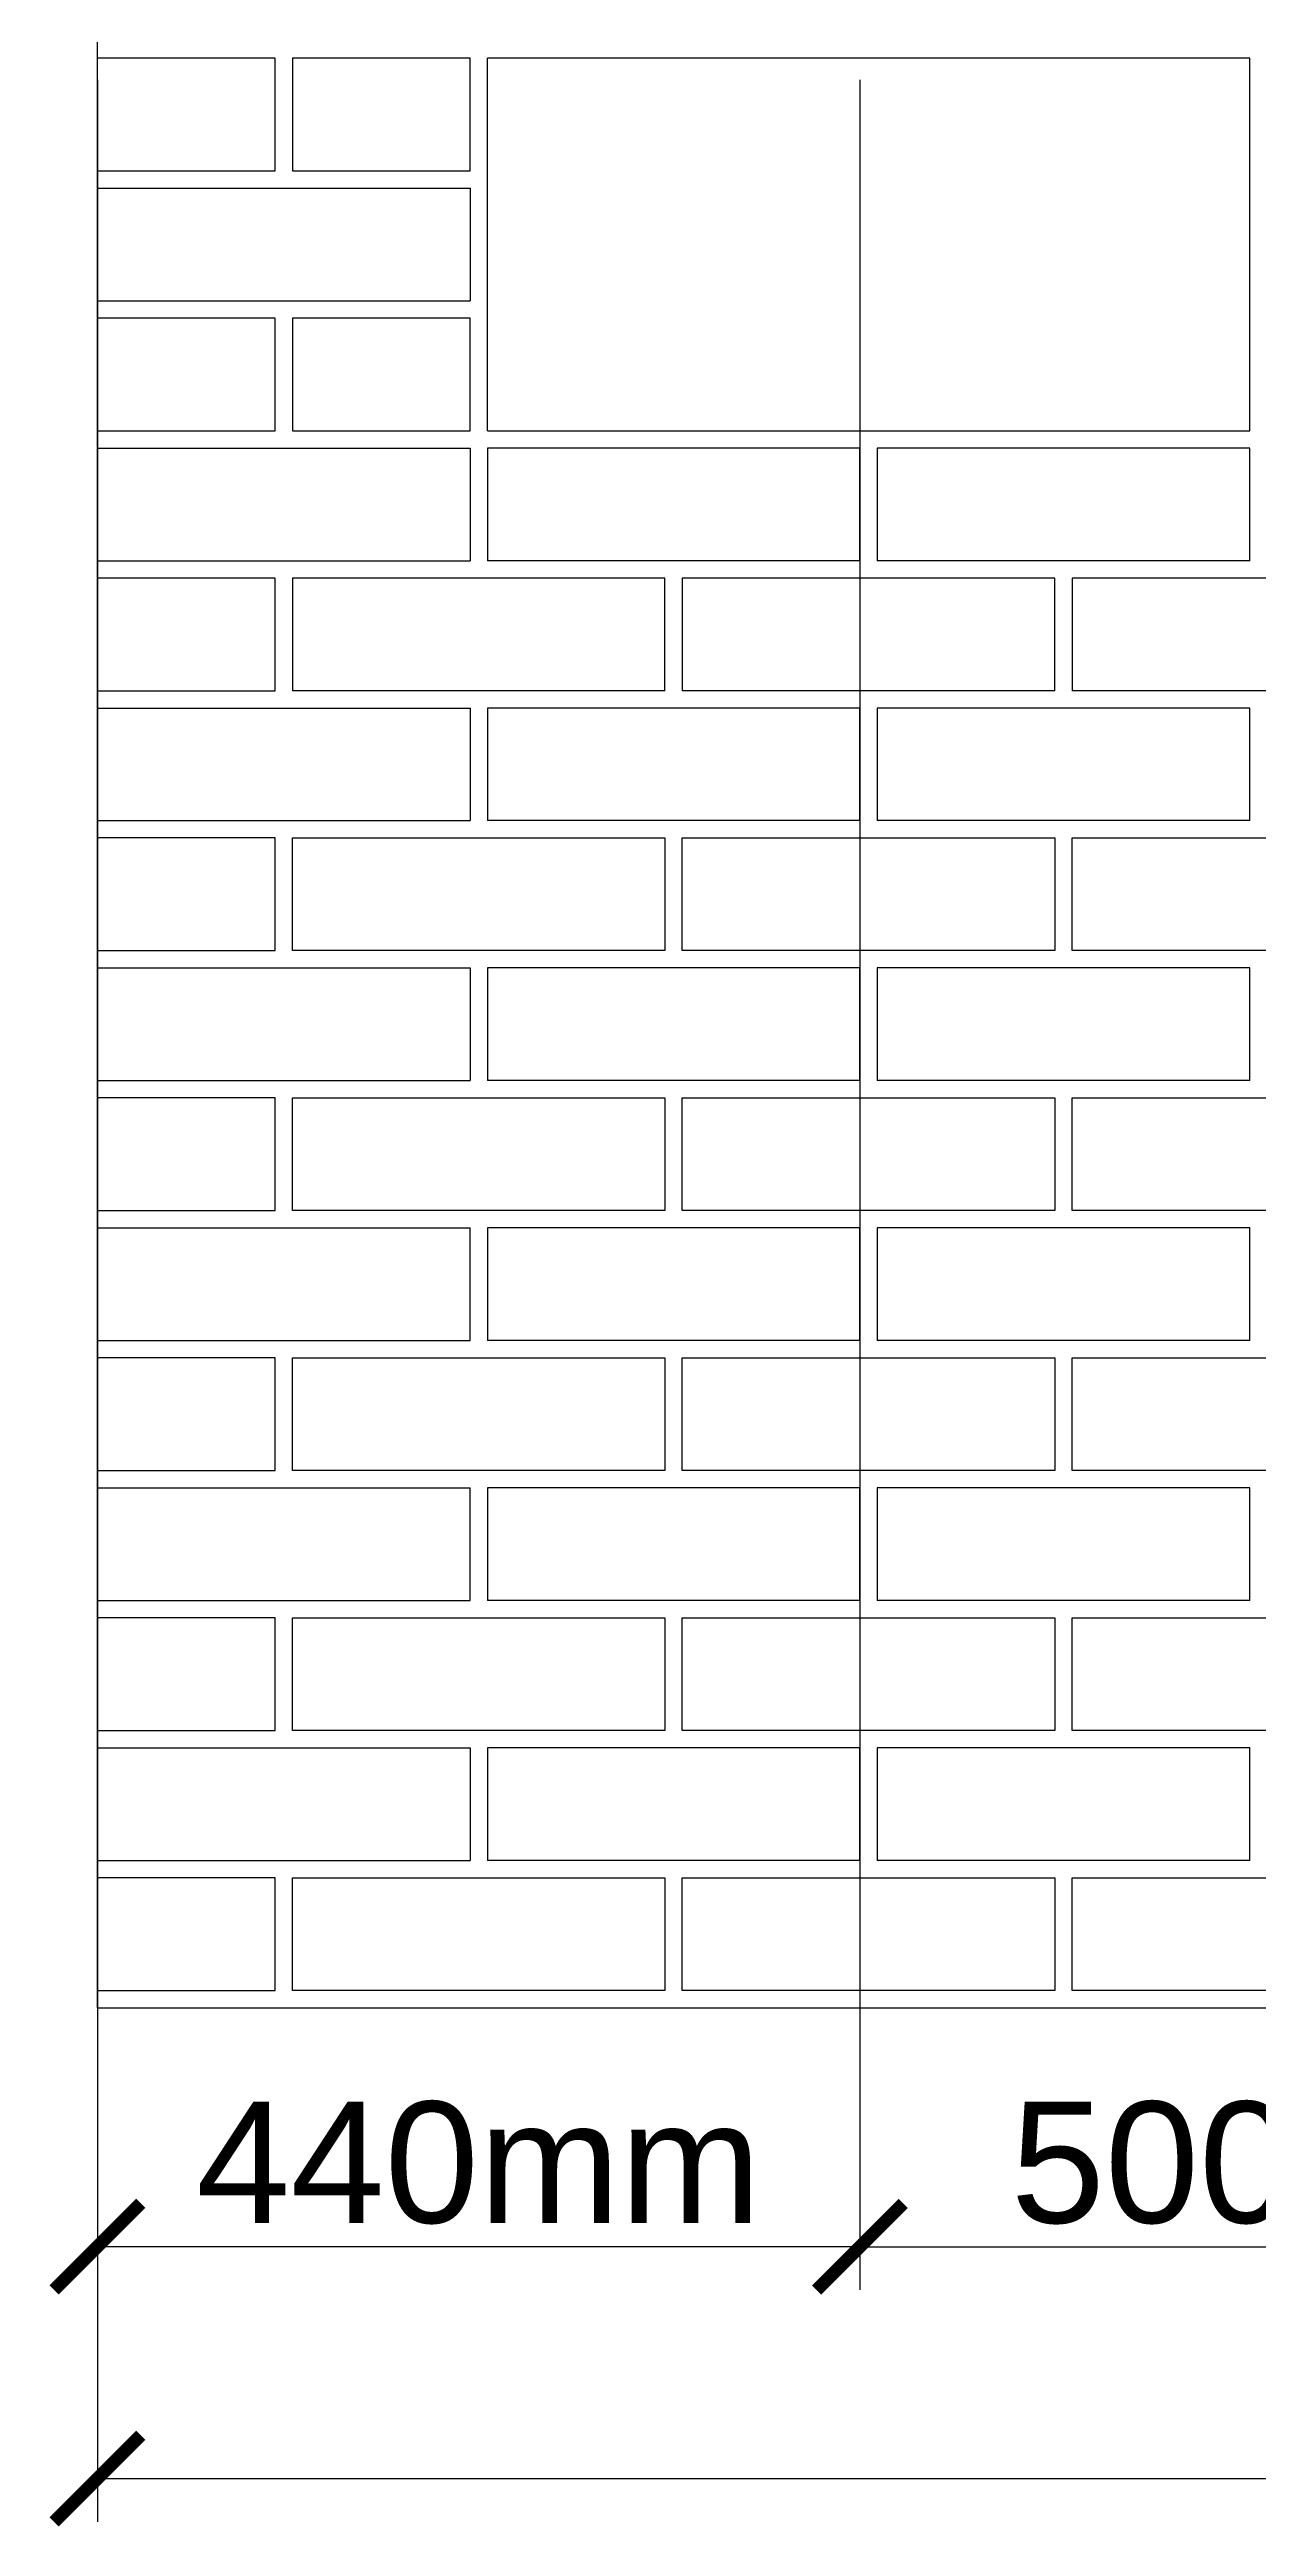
# Model space of a CAD drawing. Header units: millimetres. Extents: x -11841 to 102317, y -68819 to 40378.
# Drawn here: x 72179 to 72877, y 2588 to 4018 of the extents above; entities that cross this region are included whole.
import ezdxf

# ---------------------------------------------------------------- set-up
doc = ezdxf.new("R2010")
doc.units = ezdxf.units.MM
doc.layers.add('A-Walls', color=7, linetype='Continuous')
doc.styles.get("Standard").update_dxf_attribs({"font": 'Arial.ttf'})
doc.dimstyles.new('JRMStyle', dxfattribs={"dimtxt": 3.5, "dimasz": 2.5, "dimexe": 1.25, "dimexo": 0.625, "dimtad": 1, "dimdec": 0, "dimdsep": 46, "dimtxsty": 'Standard', "dimblk": 'ARCHTICK', "dimblk1": 'ARCHTICK', "dimblk2": 'ARCHTICK', "dimcen": 2.5, "dimadec": 0, "dimazin": 0, "dimtfac": 1, "dimtdec": 0, "dimtmove": 0, "dimatfit": 3, "dimldrblk": 'ARCHTICK', "dimfxl": 1, "dimarcsym": 0})

# ---------------------------------------------------------------- blocks, each defined once
blk = doc.blocks.new('_ArchTick')
at = {"color": 0, "linetype": 'ByBlock', "const_width": 0.15}
blk.add_lwpolyline([(-0.5, -0.5), (0.5, 0.5)], dxfattribs=at)
blk = doc.blocks.new('*D64')
at = {"color": 0, "lineweight": -2, "ltscale": 0.58, "transparency": 16777216}
for p, q in [((72206.62741914048, 2875.33228170709), (72206.62741914048, 2591.10872359559)), ((75126.62741914048, 2875.332281707092), (75126.62741914048, 2591.10872359559)), ((72206.62741914048, 2616.10872359559), (75126.62741914048, 2616.10872359559))]:
    blk.add_line(p, q, dxfattribs=at)
at = {"layer": 'Defpoints', "color": 0, "ltscale": 0.58, "transparency": 16777216}
for p in [(72206.62741914048, 2887.83228170709), (75126.62741914048, 2887.832281707092), (75126.62741914048, 2616.10872359559)]:
    blk.add_point(p, dxfattribs=at)
at = {"color": 0, "lineweight": -2, "ltscale": 0.58, "transparency": 16777216, "xscale": 50, "yscale": 50, "zscale": 50, "rotation": 180}
blk.add_blockref('_ArchTick', (72206.62741914048, 2616.10872359559), dxfattribs=at)
at = {"color": 0, "lineweight": -2, "ltscale": 0.58, "transparency": 16777216, "xscale": 50, "yscale": 50, "zscale": 50}
blk.add_blockref('_ArchTick', (75126.62741914048, 2616.10872359559), dxfattribs=at)
at = {"color": 0, "ltscale": 0.58, "transparency": 16777216, "insert": (73666.62741914048, 2664.348832736108), "char_height": 70, "attachment_point": 5}
blk.add_mtext('2920mm', dxfattribs=at)
blk = doc.blocks.new('*D65')
at = {"color": 0, "lineweight": -2, "ltscale": 0.58, "transparency": 16777216}
for p, q in [((72646.62741914036, 4000.332281707067), (72646.62741914036, 2724.91691611855)), ((73146.62741914036, 4000.332281707068), (73146.62741914036, 2724.91691611855)), ((72646.62741914036, 2749.91691611855), (73146.62741914036, 2749.91691611855))]:
    blk.add_line(p, q, dxfattribs=at)
at = {"layer": 'Defpoints', "color": 0, "ltscale": 0.58, "transparency": 16777216}
for p in [(72646.62741914036, 4012.832281707067), (73146.62741914036, 4012.832281707068), (73146.62741914036, 2749.91691611855)]:
    blk.add_point(p, dxfattribs=at)
at = {"color": 0, "lineweight": -2, "ltscale": 0.58, "transparency": 16777216, "xscale": 50, "yscale": 50, "zscale": 50, "rotation": 180}
blk.add_blockref('_ArchTick', (72646.62741914036, 2749.91691611855), dxfattribs=at)
at = {"color": 0, "lineweight": -2, "ltscale": 0.58, "transparency": 16777216, "xscale": 50, "yscale": 50, "zscale": 50}
blk.add_blockref('_ArchTick', (73146.62741914036, 2749.91691611855), dxfattribs=at)
at = {"color": 0, "ltscale": 0.58, "transparency": 16777216, "insert": (72896.62741914036, 2798.157025259069), "char_height": 70, "attachment_point": 5}
blk.add_mtext('500mm', dxfattribs=at)
blk = doc.blocks.new('*D68')
at = {"color": 0, "lineweight": -2, "ltscale": 0.58, "transparency": 16777216}
for p, q in [((72206.62741914048, 4000.332281707067), (72206.62741914048, 2724.916916118549)), ((72646.62741914036, 4000.332281707067), (72646.62741914036, 2724.916916118549)), ((72646.62741914036, 2749.916916118549), (72206.62741914048, 2749.916916118549))]:
    blk.add_line(p, q, dxfattribs=at)
at = {"layer": 'Defpoints', "color": 0, "ltscale": 0.58, "transparency": 16777216}
for p in [(72206.62741914048, 4012.832281707067), (72646.62741914036, 4012.832281707067), (72206.62741914048, 2749.916916118549)]:
    blk.add_point(p, dxfattribs=at)
at = {"color": 0, "lineweight": -2, "ltscale": 0.58, "transparency": 16777216, "xscale": 50, "yscale": 50, "zscale": 50, "rotation": 180}
blk.add_blockref('_ArchTick', (72206.62741914048, 2749.916916118549), dxfattribs=at)
at = {"color": 0, "lineweight": -2, "ltscale": 0.58, "transparency": 16777216, "xscale": 50, "yscale": 50, "zscale": 50}
blk.add_blockref('_ArchTick', (72646.62741914036, 2749.916916118549), dxfattribs=at)
at = {"color": 0, "ltscale": 0.58, "transparency": 16777216, "insert": (72426.62741914042, 2798.157025259068), "char_height": 70, "attachment_point": 5}
blk.add_mtext('440mm', dxfattribs=at)

msp = doc.modelspace()

# ---------------------------------------------------------------- linework, layer by layer
for p, q in [((72206.62741914048, 2887.83228170709), (72206.62741914048, 5693.832281707095)), ((72309.12741914048, 4012.832281707067), (72206.62741914048, 4012.832281707067)), ((72309.12741914048, 3947.832281707067), (72309.12741914048, 4012.832281707067)), ((72421.62741914048, 4012.832281707067), (72319.12741914048, 4012.832281707067)), ((72319.12741914048, 4012.832281707067), (72319.12741914048, 3947.832281707067)), ((72421.62741914048, 3947.832281707067), (72421.62741914048, 4012.832281707067)), ((72431.62741914048, 3797.832281707067), (72431.62741914048, 4012.832281707067)), ((72871.62741914048, 3797.832281707067), (72871.62741914048, 4012.832281707067)), ((72206.62741914048, 3947.832281707067), (72309.12741914048, 3947.832281707067)), ((72319.12741914048, 3947.832281707067), (72421.62741914048, 3947.832281707067)), ((72206.62741914048, 3937.832281707067), (72421.62741914048, 3937.832281707067)), ((72421.62741914048, 3937.832281707067), (72421.62741914048, 3872.832281707067)), ((72206.62741914048, 3872.832281707067), (72421.62741914048, 3872.832281707067)), ((72309.12741914048, 3862.832281707067), (72206.62741914048, 3862.832281707067)), ((72309.12741914048, 3797.832281707067), (72309.12741914048, 3862.832281707067)), ((72421.62741914048, 3862.832281707067), (72319.12741914048, 3862.832281707067)), ((72319.12741914048, 3862.832281707067), (72319.12741914048, 3797.832281707067)), ((72421.62741914048, 3797.832281707067), (72421.62741914048, 3862.832281707067)), ((72206.62741914048, 3797.832281707067), (72309.12741914048, 3797.832281707067)), ((72319.12741914048, 3797.832281707067), (72421.62741914048, 3797.832281707067)), ((72431.62741914048, 3797.832281707067), (72871.62741914048, 3797.832281707067)), ((72206.62741914048, 3787.832281707067), (72421.62741914048, 3787.832281707067)), ((72421.62741914048, 3787.832281707067), (72421.62741914048, 3722.832281707067)), ((72646.62741914048, 3787.832281707067), (72431.62741914048, 3787.832281707067)), ((72431.62741914048, 3787.832281707067), (72431.62741914048, 3722.832281707067)), ((72646.62741914048, 3722.832281707067), (72646.62741914048, 3787.832281707067)), ((72871.62741914048, 3787.832281707067), (72656.62741914048, 3787.832281707067)), ((72656.62741914048, 3787.832281707067), (72656.62741914048, 3722.832281707067)), ((72871.62741914048, 3722.832281707067), (72871.62741914048, 3787.832281707067)), ((72206.62741914048, 3722.832281707067), (72421.62741914048, 3722.832281707067)), ((72646.62741914048, 3722.832281707067), (72431.62741914048, 3722.832281707067)), ((72871.62741914048, 3722.832281707067), (72656.62741914048, 3722.832281707067)), ((72309.12741914048, 3712.832281707067), (72206.62741914048, 3712.832281707067)), ((72309.12741914048, 3647.832281707067), (72309.12741914048, 3712.832281707067)), ((72534.12741914048, 3712.832281707067), (72319.12741914048, 3712.832281707067)), ((72319.12741914048, 3712.832281707067), (72319.12741914048, 3647.832281707067)), ((72534.12741914048, 3647.832281707067), (72534.12741914048, 3712.832281707067)), ((72759.12741914048, 3712.832281707067), (72544.12741914048, 3712.832281707067)), ((72544.12741914048, 3712.832281707067), (72544.12741914048, 3647.832281707067)), ((72759.12741914048, 3647.832281707067), (72759.12741914048, 3712.832281707067)), ((72984.12741914048, 3712.832281707067), (72769.12741914048, 3712.832281707067)), ((72769.12741914048, 3712.832281707067), (72769.12741914048, 3647.832281707067)), ((72206.62741914048, 3647.832281707067), (72309.12741914048, 3647.832281707067)), ((72534.12741914048, 3647.832281707067), (72319.12741914048, 3647.832281707067)), ((72759.12741914048, 3647.832281707067), (72544.12741914048, 3647.832281707067)), ((72984.12741914048, 3647.832281707067), (72769.12741914048, 3647.832281707067)), ((72206.62741914048, 3637.832281707067), (72421.62741914048, 3637.832281707067)), ((72421.62741914048, 3637.832281707067), (72421.62741914048, 3572.832281707067)), ((72646.62741914048, 3637.832281707067), (72431.62741914048, 3637.832281707067)), ((72431.62741914048, 3637.832281707067), (72431.62741914048, 3572.832281707067)), ((72646.62741914048, 3572.832281707067), (72646.62741914048, 3637.832281707067)), ((72871.62741914048, 3637.832281707067), (72656.62741914048, 3637.832281707067)), ((72656.62741914048, 3637.832281707067), (72656.62741914048, 3572.832281707067)), ((72871.62741914048, 3572.832281707067), (72871.62741914048, 3637.832281707067)), ((72206.62741914048, 3572.832281707067), (72421.62741914048, 3572.832281707067)), ((72309.12741914048, 3562.832281707067), (72206.62741914048, 3562.832281707067)), ((72309.12741914048, 3497.832281707067), (72309.12741914048, 3562.832281707067)), ((72319.12741914048, 3497.832281707067), (72319.12741914048, 3562.832281707067)), ((72319.12741914048, 3562.832281707067), (72534.12741914048, 3562.832281707067)), ((72646.62741914048, 3572.832281707067), (72431.62741914048, 3572.832281707067)), ((72534.12741914048, 3562.832281707067), (72534.12741914048, 3497.832281707067)), ((72544.12741914048, 3497.832281707067), (72544.12741914048, 3562.832281707067)), ((72544.12741914048, 3562.832281707067), (72759.12741914048, 3562.832281707067)), ((72871.62741914048, 3572.832281707067), (72656.62741914048, 3572.832281707067)), ((72759.12741914048, 3562.832281707067), (72759.12741914048, 3497.832281707067)), ((72769.12741914048, 3497.832281707067), (72769.12741914048, 3562.832281707067)), ((72769.12741914048, 3562.832281707067), (72984.12741914048, 3562.832281707067)), ((72206.62741914048, 3497.832281707067), (72309.12741914048, 3497.832281707067)), ((72206.62741914048, 3487.832281707067), (72421.62741914048, 3487.832281707067)), ((72534.12741914048, 3497.832281707067), (72319.12741914048, 3497.832281707067)), ((72421.62741914048, 3487.832281707067), (72421.62741914048, 3422.832281707067)), ((72646.62741914048, 3487.832281707067), (72431.62741914048, 3487.832281707067)), ((72431.62741914048, 3487.832281707067), (72431.62741914048, 3422.832281707067)), ((72759.12741914048, 3497.832281707067), (72544.12741914048, 3497.832281707067)), ((72646.62741914048, 3422.832281707067), (72646.62741914048, 3487.832281707067)), ((72871.62741914048, 3487.832281707067), (72656.62741914048, 3487.832281707067)), ((72656.62741914048, 3487.832281707067), (72656.62741914048, 3422.832281707067)), ((72984.12741914048, 3497.832281707067), (72769.12741914048, 3497.832281707067)), ((72871.62741914048, 3422.832281707067), (72871.62741914048, 3487.832281707067)), ((72206.62741914048, 3422.832281707067), (72421.62741914048, 3422.832281707067)), ((72646.62741914048, 3422.832281707067), (72431.62741914048, 3422.832281707067)), ((72871.62741914048, 3422.832281707067), (72656.62741914048, 3422.832281707067)), ((72309.12741914048, 3412.832281707067), (72206.62741914048, 3412.832281707067)), ((72309.12741914048, 3347.832281707067), (72309.12741914048, 3412.832281707067)), ((72319.12741914048, 3347.832281707067), (72319.12741914048, 3412.832281707067)), ((72319.12741914048, 3412.832281707067), (72534.12741914048, 3412.832281707067)), ((72534.12741914048, 3412.832281707067), (72534.12741914048, 3347.832281707067)), ((72544.12741914048, 3347.832281707067), (72544.12741914048, 3412.832281707067)), ((72544.12741914048, 3412.832281707067), (72759.12741914048, 3412.832281707067)), ((72759.12741914048, 3412.832281707067), (72759.12741914048, 3347.832281707067)), ((72769.12741914048, 3347.832281707067), (72769.12741914048, 3412.832281707067)), ((72769.12741914048, 3412.832281707067), (72984.12741914048, 3412.832281707067)), ((72206.62741914048, 3347.832281707067), (72309.12741914048, 3347.832281707067)), ((72534.12741914048, 3347.832281707067), (72319.12741914048, 3347.832281707067)), ((72759.12741914048, 3347.832281707067), (72544.12741914048, 3347.832281707067)), ((72984.12741914048, 3347.832281707067), (72769.12741914048, 3347.832281707067)), ((72206.62741914048, 3337.832281707067), (72421.62741914048, 3337.832281707067)), ((72421.62741914048, 3272.832281707067), (72421.62741914048, 3337.832281707067)), ((72646.62741914048, 3337.832281707067), (72431.62741914048, 3337.832281707067)), ((72431.62741914048, 3337.832281707067), (72431.62741914048, 3272.832281707067)), ((72646.62741914048, 3272.832281707067), (72646.62741914048, 3337.832281707067)), ((72871.62741914048, 3337.832281707067), (72656.62741914048, 3337.832281707067)), ((72656.62741914048, 3337.832281707067), (72656.62741914048, 3272.832281707067)), ((72871.62741914048, 3272.832281707067), (72871.62741914048, 3337.832281707067)), ((72206.62741914048, 3272.832281707067), (72421.62741914048, 3272.832281707067)), ((72309.12741914048, 3262.832281707067), (72206.62741914048, 3262.832281707067)), ((72309.12741914048, 3197.832281707067), (72309.12741914048, 3262.832281707067)), ((72319.12741914048, 3197.832281707067), (72319.12741914048, 3262.832281707067)), ((72319.12741914048, 3262.832281707067), (72534.12741914048, 3262.832281707067)), ((72646.62741914048, 3272.832281707067), (72431.62741914048, 3272.832281707067)), ((72534.12741914048, 3262.832281707067), (72534.12741914048, 3197.832281707067)), ((72544.12741914048, 3197.832281707067), (72544.12741914048, 3262.832281707067)), ((72544.12741914048, 3262.832281707067), (72759.12741914048, 3262.832281707067)), ((72871.62741914048, 3272.832281707067), (72656.62741914048, 3272.832281707067)), ((72759.12741914048, 3262.832281707067), (72759.12741914048, 3197.832281707067)), ((72769.12741914048, 3197.832281707067), (72769.12741914048, 3262.832281707067)), ((72769.12741914048, 3262.832281707067), (72984.12741914048, 3262.832281707067)), ((72206.62741914048, 3197.832281707067), (72309.12741914048, 3197.832281707067)), ((72206.62741914048, 3187.832281707067), (72421.62741914048, 3187.832281707067)), ((72534.12741914048, 3197.832281707067), (72319.12741914048, 3197.832281707067)), ((72421.62741914048, 3122.832281707067), (72421.62741914048, 3187.832281707067)), ((72646.62741914048, 3187.832281707067), (72431.62741914048, 3187.832281707067)), ((72431.62741914048, 3187.832281707067), (72431.62741914048, 3122.832281707067)), ((72759.12741914048, 3197.832281707067), (72544.12741914048, 3197.832281707067)), ((72646.62741914048, 3122.832281707067), (72646.62741914048, 3187.832281707067)), ((72871.62741914048, 3187.832281707067), (72656.62741914048, 3187.832281707067)), ((72656.62741914048, 3187.832281707067), (72656.62741914048, 3122.832281707067)), ((72984.12741914048, 3197.832281707067), (72769.12741914048, 3197.832281707067)), ((72871.62741914048, 3122.832281707067), (72871.62741914048, 3187.832281707067)), ((72206.62741914048, 3122.832281707067), (72421.62741914048, 3122.832281707067)), ((72646.62741914048, 3122.832281707067), (72431.62741914048, 3122.832281707067)), ((72871.62741914048, 3122.832281707067), (72656.62741914048, 3122.832281707067)), ((72309.12741914048, 3112.832281707067), (72206.62741914048, 3112.832281707067)), ((72309.12741914048, 3047.832281707067), (72309.12741914048, 3112.832281707067)), ((72319.12741914048, 3047.832281707067), (72319.12741914048, 3112.832281707067)), ((72319.12741914048, 3112.832281707067), (72534.12741914048, 3112.832281707067)), ((72534.12741914048, 3112.832281707067), (72534.12741914048, 3047.832281707067)), ((72544.12741914048, 3047.832281707067), (72544.12741914048, 3112.832281707067)), ((72544.12741914048, 3112.832281707067), (72759.12741914048, 3112.832281707067)), ((72759.12741914048, 3112.832281707067), (72759.12741914048, 3047.832281707067)), ((72769.12741914048, 3047.832281707067), (72769.12741914048, 3112.832281707067)), ((72769.12741914048, 3112.832281707067), (72984.12741914048, 3112.832281707067)), ((72206.62741914048, 3047.832281707067), (72309.12741914048, 3047.832281707067)), ((72534.12741914048, 3047.832281707067), (72319.12741914048, 3047.832281707067)), ((72759.12741914048, 3047.832281707067), (72544.12741914048, 3047.832281707067)), ((72984.12741914048, 3047.832281707067), (72769.12741914048, 3047.832281707067)), ((72206.62741914048, 3037.832281707067), (72421.62741914048, 3037.832281707067)), ((72421.62741914048, 3037.832281707067), (72421.62741914048, 2972.832281707067)), ((72646.62741914048, 3037.832281707067), (72431.62741914048, 3037.832281707067)), ((72431.62741914048, 3037.832281707067), (72431.62741914048, 2972.832281707067)), ((72646.62741914048, 2972.832281707067), (72646.62741914048, 3037.832281707067)), ((72871.62741914048, 3037.832281707067), (72656.62741914048, 3037.832281707067)), ((72656.62741914048, 3037.832281707067), (72656.62741914048, 2972.832281707067)), ((72871.62741914048, 2972.832281707067), (72871.62741914048, 3037.832281707067)), ((72206.62741914048, 2972.832281707067), (72421.62741914048, 2972.832281707067)), ((72309.12741914048, 2962.832281707067), (72206.62741914048, 2962.832281707067)), ((72309.12741914048, 2897.832281707067), (72309.12741914048, 2962.832281707067)), ((72319.12741914048, 2897.832281707067), (72319.12741914048, 2962.832281707067)), ((72319.12741914048, 2962.832281707067), (72534.12741914048, 2962.832281707067)), ((72646.62741914048, 2972.832281707067), (72431.62741914048, 2972.832281707067)), ((72534.12741914048, 2962.832281707067), (72534.12741914048, 2897.832281707067)), ((72544.12741914048, 2897.832281707067), (72544.12741914048, 2962.832281707067)), ((72544.12741914048, 2962.832281707067), (72759.12741914048, 2962.832281707067)), ((72871.62741914048, 2972.832281707067), (72656.62741914048, 2972.832281707067)), ((72759.12741914048, 2962.832281707067), (72759.12741914048, 2897.832281707067)), ((72769.12741914048, 2897.832281707067), (72769.12741914048, 2962.832281707067)), ((72769.12741914048, 2962.832281707067), (72984.12741914048, 2962.832281707067)), ((72206.62741914048, 2897.832281707067), (72309.12741914048, 2897.832281707067)), ((72206.62741914048, 2887.83228170709), (75126.62741914048, 2887.83228170709)), ((72534.12741914048, 2897.832281707067), (72319.12741914048, 2897.832281707067)), ((72759.12741914048, 2897.832281707067), (72544.12741914048, 2897.832281707067)), ((72984.12741914048, 2897.832281707067), (72769.12741914048, 2897.832281707067))]:
    msp.add_line(p, q)
at = {"ltscale": 0.58}
msp.add_line((72871.62741914048, 4012.832281707067), (72431.62741914048, 4012.832281707067), dxfattribs=at)
at = {"layer": 'A-Walls'}
msp.add_line((72206.62741914048, 2887.832281707135), (72206.6274191405, 5693.832281707095), dxfattribs=at)

# ---------------------------------------------------------------- dimensions: what is measured, and where the dimension line sits
at = {"ltscale": 0.58}
dim = msp.add_linear_dim(base=(72206.62741914048, 2749.916916118549), p1=(72646.62741914036, 4012.832281707067), p2=(72206.62741914048, 4012.832281707067), dimstyle='JRMStyle', override={"dimpost": 'mm'}, dxfattribs=at)
dim.commit()
dim.dimension.update_dxf_attribs({"geometry": '*D68', "text_midpoint": (72426.62741914042, 2798.157025259068)})
dim = msp.add_aligned_dim(p1=(72646.62741914036, 4012.832281707067), p2=(73146.62741914036, 4012.832281707068), distance=-1262.915365588518, dimstyle='JRMStyle', override={"dimpost": 'mm'}, dxfattribs=at)
dim.commit()
dim.dimension.update_dxf_attribs({"geometry": '*D65', "text_midpoint": (72896.62741914036, 2798.157025259069)})
dim = msp.add_linear_dim(base=(75126.62741914048, 2616.10872359559), p1=(72206.62741914048, 2887.83228170709), p2=(75126.62741914048, 2887.832281707092), dimstyle='JRMStyle', override={"dimpost": 'mm'}, dxfattribs=at)
dim.commit()
dim.dimension.update_dxf_attribs({"geometry": '*D64', "text_midpoint": (73666.62741914048, 2616.10872359559), "dimtype": 160})

doc.saveas('drawing.dxf')
